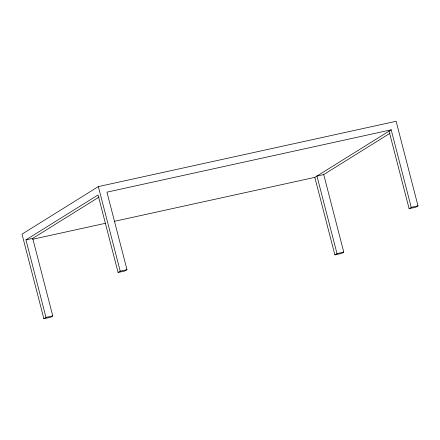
<?xml version="1.0" encoding="UTF-8"?>
<svg xmlns="http://www.w3.org/2000/svg" width="440" height="440" viewBox="0 0 440 440"><rect width="100%" height="100%" fill="white"/><g stroke="black" fill="none" stroke-linecap="round" stroke-linejoin="round"><path stroke-width="0.66" d="M389.059 131.137L409.112 208.665L415.877 207.18L418 205.86L396.127 121.281L98.351 186.593L22 234.141L43.873 318.72L50.639 317.235L52.762 315.915L32.709 238.387L99.005 197.098M43.873 318.72L45.991 317.394L25.944 239.872L98.054 194.959L118.102 272.487L124.872 271.002L126.99 269.682L106.942 192.154L391.182 129.817L411.235 207.345L409.112 208.665M118.102 272.487L120.225 271.166L126.99 269.682M114.389 221.326L314.831 177.364L391.182 129.817M314.831 177.364L334.879 254.892L337.002 253.572L316.954 176.044L323.719 174.559L390.016 133.27M323.719 174.559L343.772 252.087L341.649 253.407L334.879 254.892M25.944 239.872L32.709 238.387M32.604 239.267L105.672 223.24M411.235 207.345L418 205.86M45.991 317.394L52.762 315.915M337.002 253.572L343.772 252.087M98.351 186.593L120.225 271.166"/></g></svg>
